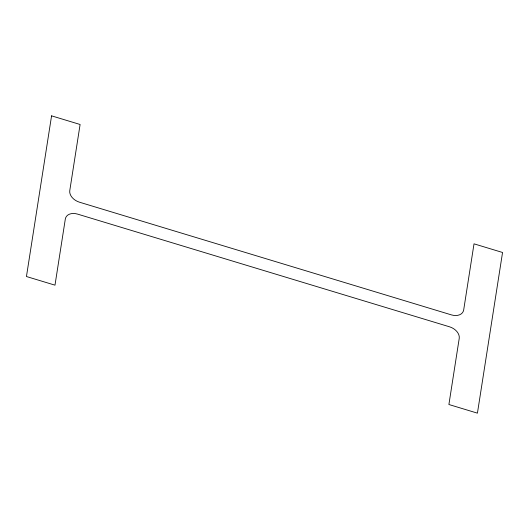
<?xml version="1.0" encoding="UTF-8"?>
<svg xmlns="http://www.w3.org/2000/svg" width="529" height="529" viewBox="0 0 529 529"><rect width="100%" height="100%" fill="white"/><g stroke="black" fill="none" stroke-linecap="round" stroke-linejoin="round"><path stroke-width="0.79" d="M51.571 115.844L26.45 276.522L54.983 285.164L65.318 219.046A11.605 8.193 25.1 0 1 77.611 214.119L449.531 326.803A11.605 8.193 25.1 0 1 459.232 338.388L448.896 404.513L477.429 413.156L502.55 252.478L474.017 243.836L463.682 309.954A11.605 8.193 25.1 0 1 451.389 314.881L79.469 202.197A11.605 8.193 25.1 0 1 69.768 190.612L80.104 124.487L51.571 115.844"/></g></svg>
